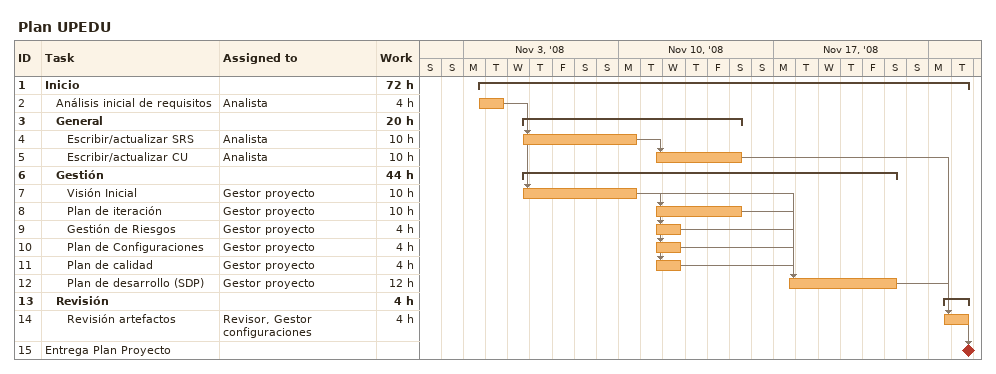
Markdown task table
Plan UPEDU

| ID | Level | Task | Start | Finish | Predecessors | Resources | Work (h) |
|---|---|---|---|---|---|---|---|
| 1 | 1 | **Inicio** | 2008-11-03 | 2008-11-25 |  |  | 72 |
| 2 | 2 | Análisis inicial de requisitos | 2008-11-03 | 2008-11-04 |  | Analista | 4 |
| 3 | 2 | **General** | 2008-11-05 | 2008-11-15 |  |  | 20 |
| 4 | 3 | Escribir/actualizar SRS | 2008-11-05 | 2008-11-10 | 2 | Analista | 10 |
| 5 | 3 | Escribir/actualizar CU | 2008-11-11 | 2008-11-15 | 4 | Analista | 10 |
| 6 | 2 | **Gestión** | 2008-11-05 | 2008-11-22 |  |  | 44 |
| 7 | 3 | Visión Inicial | 2008-11-05 | 2008-11-10 | 2 | Gestor proyecto | 10 |
| 8 | 3 | Plan de iteración | 2008-11-11 | 2008-11-15 | 7 | Gestor proyecto | 10 |
| 9 | 3 | Gestión de Riesgos | 2008-11-11 | 2008-11-12 | 7 | Gestor proyecto | 4 |
| 10 | 3 | Plan de Configuraciones | 2008-11-11 | 2008-11-12 | 7 | Gestor proyecto | 4 |
| 11 | 3 | Plan de calidad | 2008-11-11 | 2008-11-12 | 7 | Gestor proyecto | 4 |
| 12 | 3 | Plan de desarrollo (SDP) | 2008-11-17 | 2008-11-22 | 11, 7, 8, 9, 10 | Gestor proyecto | 12 |
| 13 | 2 | **Revisión** | 2008-11-24 | 2008-11-25 |  |  | 4 |
| 14 | 3 | Revisión artefactos | 2008-11-24 | 2008-11-25 | 12, 5 | Revisor, Gestor configuraciones | 4 |
| 15 | 1 | Entrega Plan Proyecto (milestone) | 2008-11-25 | 2008-11-25 | 14 |  |  |
